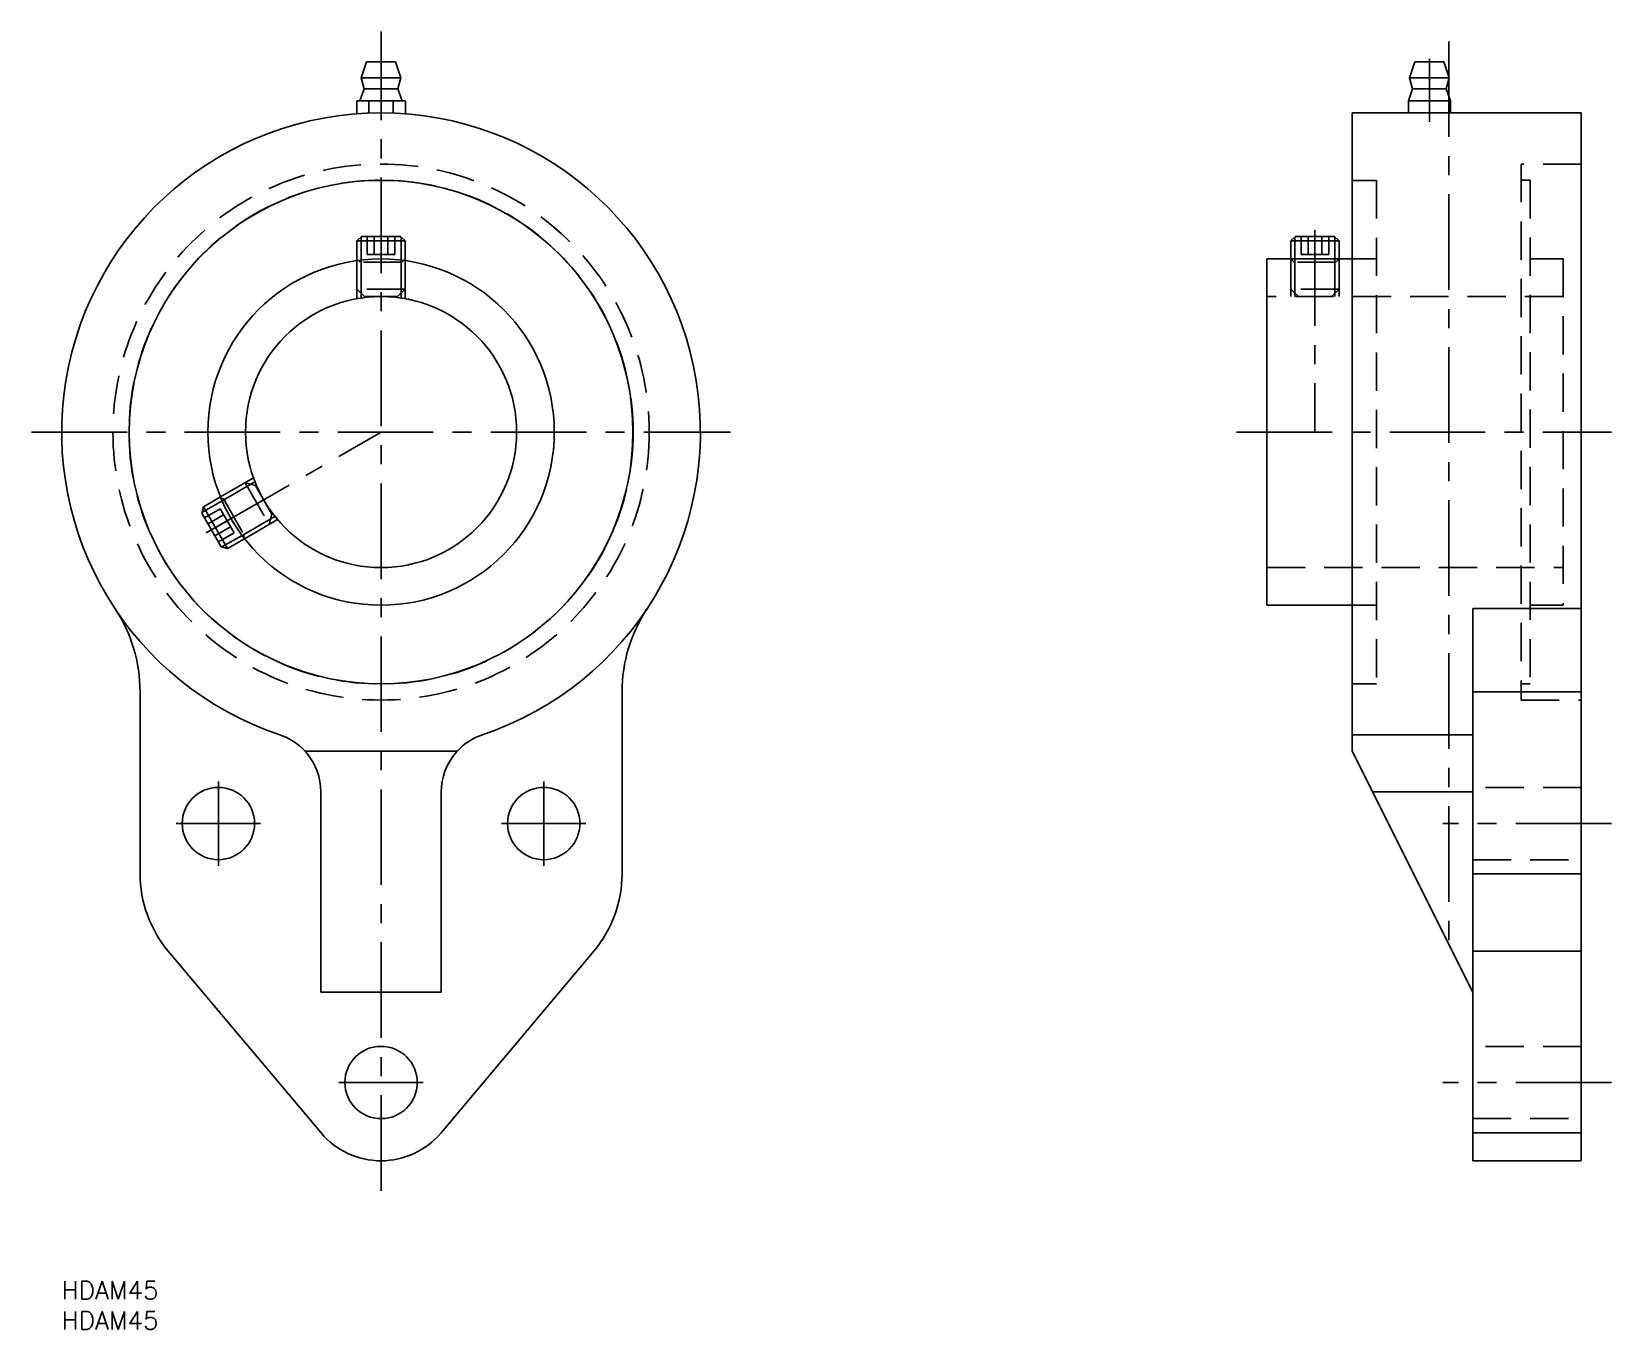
# Model space of a CAD drawing. Extents: x -5 to 257, y -8 to 207.
import ezdxf

# ---------------------------------------------------------------- set-up
doc = ezdxf.new("R2010")
doc.units = 0
doc.header["$LTSCALE"] = 0.5
doc.linetypes.add('CENTER', pattern=[50.8, 31.75, -6.35, 6.35, -6.35])
doc.linetypes.add('DASHED', pattern=[19.05, 12.7, -6.35])
for name, color, linetype in [('MSM_CENTER', 1, 'CENTER'), ('MSM_CONTINUOUS', 7, 'CONTINUOUS'), ('MSM_DASHED', 4, 'DASHED'), ('MSM_NARROW', 5, 'CONTINUOUS'), ('MSM_PART_NUMBER', 7, 'CONTINUOUS')]:
    doc.layers.add(name, color=color, linetype=linetype)
doc.styles.get("Standard").update_dxf_attribs({"font": 'txt.shx', "height": 3, "bigfont": 'bigfont.shx'})

msp = doc.modelspace()

# ---------------------------------------------------------------- linework, layer by layer
at = {"layer": 'MSM_CENTER'}
for p, q in [((53, 15), (53, 207.5)), ((230.2, 205.88), (230.2, 56)), ((227, 202.97), (227, 192.52)), ((208, 174.5), (208, 141)), ((-5, 141), (111, 141)), ((23.99, 124.25), (53, 141)), ((195, 141), (257.2, 141)), ((26, 69), (26, 83)), ((80, 69), (80, 83)), ((19, 76), (33, 76)), ((73, 76), (87, 76)), ((257.2, 76), (229.2, 76)), ((46, 33), (60, 33)), ((257.2, 33), (229.2, 33))]:
    msp.add_line(p, q, dxfattribs=at)
at = {"layer": 'MSM_CONTINUOUS'}
for p, q in [((50.6, 202.5), (49.7, 199.8)), ((55.4, 202.5), (50.6, 202.5)), ((56.3, 199.8), (55.4, 202.5)), ((224.6, 202.5), (223.7, 199.8)), ((229.4, 202.5), (224.6, 202.5)), ((230.3, 199.8), (229.4, 202.5)), ((49.7, 199.8), (50.2, 198)), ((56.3, 199.8), (49.7, 199.8)), ((55.8, 198), (56.3, 199.8)), ((230.3, 199.8), (223.7, 199.8)), ((223.7, 199.8), (224.2, 198)), ((229.8, 198), (230.3, 199.8)), ((50.2, 198), (49.5, 196)), ((55.8, 198), (50.2, 198)), ((56.5, 196), (55.8, 198)), ((224.2, 198), (223.5, 196)), ((229.8, 198), (224.2, 198)), ((230.5, 196), (229.8, 198)), ((48.96, 196), (48.96, 193.85)), ((48.96, 196), (57.04, 196)), ((50.98, 196), (50.98, 193.96)), ((55.02, 196), (55.02, 193.96)), ((57.04, 196), (57.04, 193.85)), ((223.5, 196), (230.5, 196)), ((223.5, 196), (223.5, 194)), ((227, 196), (227, 194)), ((230.5, 196), (230.5, 194)), ((214.2, 88), (214.2, 194)), ((252.2, 194), (214.2, 194)), ((252.2, 194), (252.2, 20)), ((49.77, 173.5), (49, 172.73)), ((56.23, 173.5), (49.77, 173.5)), ((57, 172.73), (56.23, 173.5)), ((204.77, 173.5), (204, 172.73)), ((211.23, 173.5), (204.77, 173.5)), ((212, 172.73), (211.23, 173.5)), ((49, 172.73), (49, 169.47)), ((57, 172.73), (49, 172.73)), ((57, 169.47), (57, 172.73)), ((204, 172.73), (204, 169.75)), ((212, 172.73), (204, 172.73)), ((212, 169.75), (212, 172.73)), ((214.2, 169.75), (200, 169.75)), ((200, 169.75), (200, 112.25)), ((23.52, 128.6), (23.24, 127.55)), ((26.34, 130.23), (23.52, 128.6)), ((23.52, 128.6), (27.52, 121.67)), ((23.24, 127.55), (26.47, 121.95)), ((27.52, 121.67), (30.34, 123.3)), ((26.47, 121.95), (27.52, 121.67)), ((200, 112.25), (214.2, 112.25)), ((234.2, 111.7), (234.2, 20)), ((13, 97.88), (13, 67.67)), ((93, 67.67), (93, 97.88)), ((65.61, 88), (40.39, 88)), ((40.39, 88), (40.66, 87.69)), ((40.66, 87.69), (41.19, 86.99)), ((41.19, 86.99), (41.66, 86.26)), ((64.81, 86.99), (64.34, 86.26)), ((65.34, 87.69), (64.81, 86.99)), ((65.61, 88), (65.34, 87.69)), ((214.2, 88), (234.2, 48)), ((41.66, 86.26), (42.06, 85.49)), ((42.06, 85.49), (42.4, 84.68)), ((42.4, 84.68), (42.66, 83.85)), ((63.6, 84.68), (63.34, 83.85)), ((63.94, 85.49), (63.6, 84.68)), ((64.34, 86.26), (63.94, 85.49)), ((42.66, 83.85), (42.85, 83)), ((42.85, 83), (42.96, 82.13)), ((42.96, 82.13), (43, 81.26)), ((63.04, 82.13), (63, 81.26)), ((63.15, 83), (63.04, 82.13)), ((63.34, 83.85), (63.15, 83)), ((43, 48), (43, 81.26)), ((63, 81.26), (63, 48)), ((17.69, 54.8), (43.05, 24.64)), ((62.95, 24.64), (88.31, 54.8)), ((63, 48), (43, 48)), ((234.2, 20), (252.2, 20))]:
    msp.add_line(p, q, dxfattribs=at)
for centre, radius in [((53, 141), 41.8), ((53, 141), 28.75), ((53, 141), 22.5), ((26, 76), 6), ((80, 76), 6), ((53, 33), 6)]:
    msp.add_circle(centre, radius, dxfattribs=at)
for centre, radius, start, end in [((53, 141), 53, 288.5094, 251.4906), ((-12, 97.88), 25, 360, 33.5573), ((118, 97.88), 25, 146.4427, 180), ((33, 81.26), 10, 42.3851, 71.4906), ((73, 81.26), 10, 108.5094, 137.6149), ((33, 67.67), 20, 180, 220.0494), ((73, 67.67), 20, 319.9506, 360), ((53, 33), 13, 220.0494, 319.9506)]:
    msp.add_arc(centre, radius, start, end, dxfattribs=at)
at = {"layer": 'MSM_DASHED'}
for p, q in [((252.2, 185.5), (242.2, 185.5)), ((242.2, 185.5), (242.2, 96.5)), ((218.2, 182.8), (214.2, 182.8)), ((218.2, 182.8), (218.2, 99.2)), ((243.7, 182.83), (242.2, 182.83)), ((243.7, 182.83), (243.7, 99.17)), ((50.69, 170.5), (50.69, 173.5)), ((51.85, 170.5), (51.85, 173.5)), ((53, 170.5), (53, 173.5)), ((54.15, 170.5), (54.15, 173.5)), ((55.31, 170.5), (55.31, 173.5)), ((205.69, 170.5), (205.69, 173.5)), ((206.85, 170.5), (206.85, 173.5)), ((208, 170.5), (208, 173.5)), ((209.15, 170.5), (209.15, 173.5)), ((210.31, 170.5), (210.31, 173.5)), ((50.69, 170.5), (55.31, 170.5)), ((205.69, 170.5), (210.31, 170.5)), ((49, 169.47), (49, 163.14)), ((49.25, 169.5), (49.54, 169.21)), ((56.46, 169.21), (49.54, 169.21)), ((49.68, 163.25), (49.68, 169.56)), ((56.32, 163.25), (56.32, 169.56)), ((56.46, 169.21), (56.75, 169.5)), ((57, 163.14), (57, 169.47)), ((204, 169.75), (204, 163.5)), ((204, 169.75), (204.54, 169.21)), ((211.46, 169.21), (204.54, 169.21)), ((204.68, 163.5), (204.68, 169.75)), ((211.32, 163.5), (211.32, 169.75)), ((211.46, 169.21), (212, 169.75)), ((212, 163.5), (212, 169.75)), ((218.2, 169.75), (214.2, 169.75)), ((249.2, 169.75), (243.7, 169.75)), ((249.2, 169.75), (249.2, 112.25)), ((57, 164.75), (49, 164.75)), ((49, 164.75), (50.25, 163.5)), ((50.25, 163.5), (55.75, 163.5)), ((55.75, 163.5), (57, 164.75)), ((249.2, 163.5), (200, 163.5)), ((212, 164.75), (204, 164.75)), ((204, 164.75), (205.25, 163.5)), ((210.75, 163.5), (212, 164.75)), ((31.82, 133.39), (26.34, 130.23)), ((32.07, 132.75), (26.61, 129.6)), ((30.43, 132.59), (34.43, 125.66)), ((32.14, 132.13), (30.43, 132.59)), ((34.89, 127.37), (32.14, 132.13)), ((26.84, 129.89), (26.44, 130)), ((26.84, 129.89), (30.3, 123.9)), ((26.3, 128.25), (23.7, 126.75)), ((26.87, 127.25), (24.28, 125.75)), ((27.45, 126.25), (24.85, 124.75)), ((28.61, 124.25), (26.3, 128.25)), ((35.39, 127), (29.93, 123.84)), ((30.34, 123.3), (35.82, 126.47)), ((34.43, 125.66), (34.89, 127.37)), ((28.03, 125.25), (25.43, 123.75)), ((28.61, 124.25), (26.01, 122.75)), ((30.19, 123.5), (30.3, 123.9)), ((200, 118.5), (249.2, 118.5)), ((214.2, 112.25), (218.2, 112.25)), ((243.7, 112.25), (249.2, 112.25)), ((214.2, 99.2), (218.2, 99.2)), ((242.2, 99.17), (243.7, 99.17)), ((242.2, 96.5), (252.2, 96.5)), ((252.2, 82), (234.2, 82)), ((234.2, 70), (252.2, 70)), ((252.2, 39), (234.2, 39)), ((234.2, 27), (252.2, 27))]:
    msp.add_line(p, q, dxfattribs=at)
for radius in [44.5, 41.83]:
    msp.add_circle((53, 141), radius, dxfattribs=at)
at = {"layer": 'MSM_NARROW'}
for p, q in [((49.68, 169.56), (49.68, 173.41)), ((56.32, 169.56), (56.32, 173.41)), ((204.68, 169.75), (204.68, 173.41)), ((211.32, 169.75), (211.32, 173.41)), ((26.61, 129.6), (23.27, 127.67)), ((29.93, 123.84), (26.59, 121.92)), ((234.2, 111.7), (252.2, 111.7)), ((234.2, 97.88), (252.2, 97.88)), ((214.2, 90.74), (234.2, 90.74)), ((217.57, 81.26), (234.2, 81.26)), ((234.2, 67.67), (252.2, 67.67)), ((234.2, 54.8), (252.2, 54.8)), ((234.2, 24.64), (252.2, 24.64))]:
    msp.add_line(p, q, dxfattribs=at)

# ---------------------------------------------------------------- texts
at = {"layer": 'MSM_PART_NUMBER'}
for p in [(0, -3), (0, -8)]:
    msp.add_text('HDAM45', height=3, dxfattribs=at).set_placement(p)

doc.saveas('drawing.dxf')
